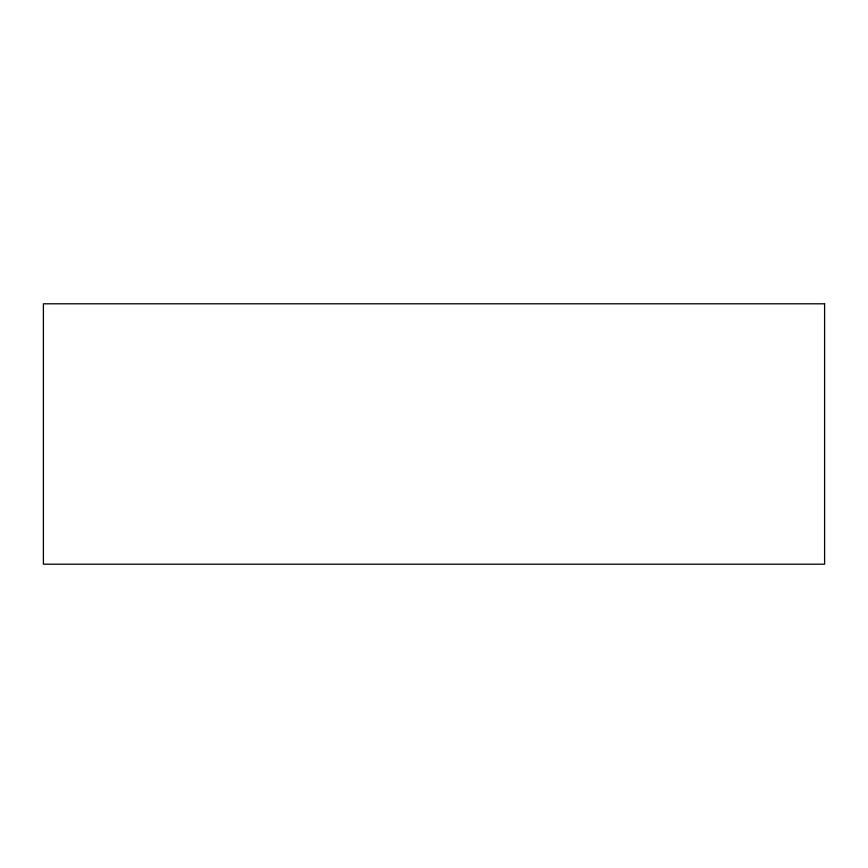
<?xml version="1.0" encoding="UTF-8"?>
<svg xmlns="http://www.w3.org/2000/svg" width="868" height="868" viewBox="0 0 868 868"><rect width="100%" height="100%" fill="white"/><g stroke="black" fill="none" stroke-linecap="round" stroke-linejoin="round"><path stroke-width="1.3" d="M824.6 303.8L43.4 303.8L43.4 564.2L824.6 564.2L824.6 303.8"/></g></svg>
